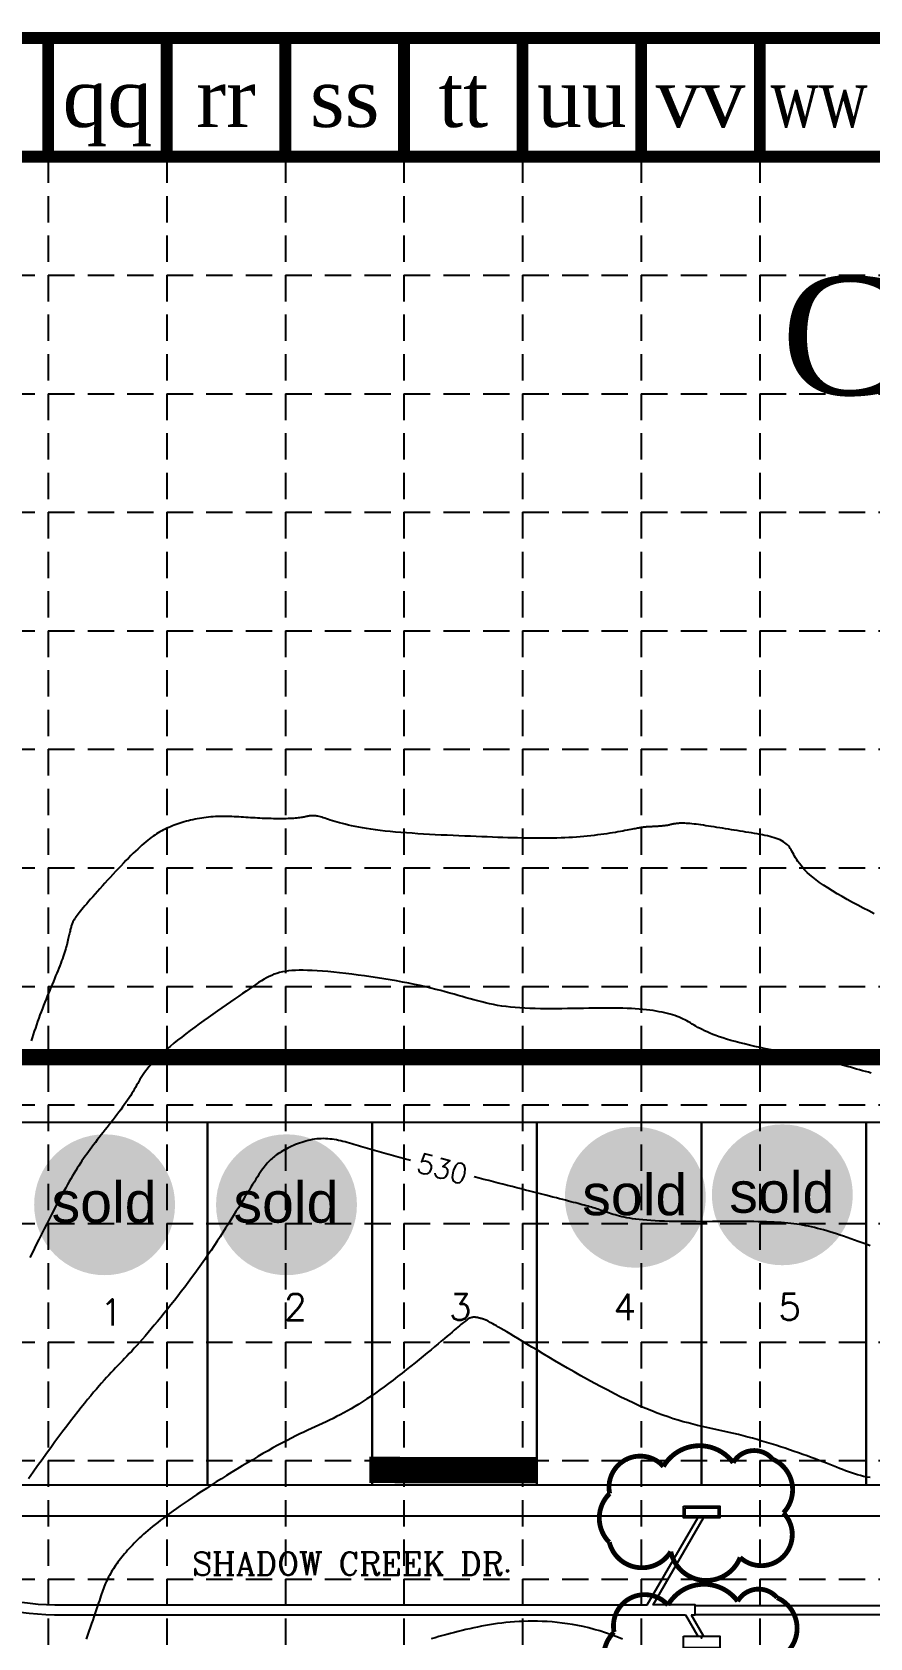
# Model space of a CAD drawing. Header units: inches. Extents: x -2116 to 192, y -2317 to -873.
# Drawn here: x -570.7 to -316.5, y -1360.6 to -873 of the extents above; entities that cross this region are included whole.
import ezdxf
from ezdxf.enums import TextEntityAlignment as Align

# ---------------------------------------------------------------- set-up
doc = ezdxf.new("R2010")
doc.units = ezdxf.units.IN
doc.header["$LTSCALE"] = 40
doc.header["$MEASUREMENT"] = 0
doc.linetypes.add('DAM', pattern=[0.5, 0.2, -0.1, 0.2])
doc.linetypes.add('DASHED', pattern=[0.75, 0.5, -0.25])
for name, color, linetype in [('1-BC', 7, 'Continuous'), ('1-DAM_TEXT', 7, 'DAM'), ('1-LOTS', 7, 'Continuous'), ('1-STM', 7, 'Continuous'), ('1-STM_INLETS', 7, 'Continuous'), ('BASE', 7, 'Continuous'), ('grid', 9, 'Continuous'), ('limitsofdisturb', 1, 'DASHED'), ('SILT', 200, 'Continuous'), ('TOPO100_CON', 9, 'Continuous'), ('TOPO100_ICON', 9, 'Continuous')]:
    doc.layers.add(name, color=color, linetype=linetype)
doc.styles.add('PAD_LABEL', font='romanc')
doc.styles.add('ryland', font='ARIAL.TTF', dxfattribs={"height": 25})
doc.styles.add('SEG_LABEL08', font='simplex1')
doc.styles.get("Standard").update_dxf_attribs({"font": 'TIMES.TTF', "height": 25})

# ---------------------------------------------------------------- blocks, each defined once
blk = doc.blocks.new('Sold')
h = blk.add_hatch(color=7)
h.paths.add_polyline_path([(38.78, 18.77, 1), (0.52, 18.77, 1)])
h.paths.add_polyline_path([(2.42, 10.89), (36.59, 10.89), (36.59, 27.86), (2.42, 27.86)], flags=24)
at = {"layer": 'BASE', "color": 7, "style": 'ryland'}
blk.add_text('sold', height=11.127, dxfattribs=at).set_placement((19.5, 13.9), align=Align.CENTER)

msp = doc.modelspace()

# ---------------------------------------------------------------- linework, layer by layer
at = {"layer": '1-BC', "linetype": 'Continuous'}
msp.add_line((-264.56, -1323.62, 53108.25), (-872.32, -1323.62, 52922.95), dxfattribs=at)
at = {"layer": '1-LOTS', "linetype": 'Continuous'}
for p, q in [((-517.54, -1204.12, 52954.64), (-573.71, -1204.12)), ((-467.54, -1204.12, 52982.15), (-517.54, -1204.12, 52954.64)), ((-517.54, -1204.12, 52954.64), (-517.54, -1314.12)), ((-517.54, -1314.12), (-517.54, -1204.12, 52954.64)), ((-467.54, -1204.12, 52982.15), (-467.54, -1314.12)), ((-417.54, -1204.12, 52949.68), (-467.54, -1204.12, 52982.15)), ((-467.54, -1314.12), (-467.54, -1204.12, 52982.15)), ((-367.54, -1204.12, 52940.69), (-417.54, -1204.12, 52949.68)), ((-417.54, -1204.12, 52949.68), (-417.54, -1314.12)), ((-417.54, -1314.12), (-417.54, -1204.12, 52949.68)), ((-367.54, -1314.12), (-367.54, -1204.12, 52940.69)), ((-367.54, -1204.12, 52940.69), (-367.54, -1314.12)), ((-317.54, -1204.12, 52930.69), (-367.54, -1204.12, 52940.69)), ((-317.54, -1204.12, 52930.69), (-317.54, -1314.12)), ((-261.79, -1204.12, 52911.5), (-317.54, -1204.12, 52930.69)), ((-317.54, -1314.12), (-317.54, -1204.12, 52930.69)), ((-584.69, -1314.12, 52955.25), (-517.54, -1314.12))]:
    msp.add_line(p, q, dxfattribs=at)
at = {"layer": '1-LOTS', "linetype": 'Continuous', "flags": 128}
for points in [[(-517.54, -1314.12), (-467.54, -1314.12)], [(-467.54, -1314.12), (-417.54, -1314.12)], [(-417.54, -1314.12), (-367.54, -1314.12)], [(-367.54, -1314.12), (-317.54, -1314.12)], [(-317.54, -1314.12), (-267.51, -1314.12)]]:
    msp.add_lwpolyline(points, dxfattribs=at)
at = {"layer": '1-LOTS', "linetype": 'Continuous'}
for p in [(-517.54, -1314.12), (-467.54, -1314.12), (-417.54, -1314.12), (-367.54, -1314.12), (-317.54, -1314.12)]:
    msp.add_point(p, dxfattribs=at)
at = {"layer": '1-STM', "linetype": 'Continuous', "flags": 128}
for points, elevation in [([(-384, -1350.62), (-368.7, -1324.12)], 53021.77), ([(-372.45, -1350.62), (-382.27, -1350.62), (-366.97, -1324.12)], 53021.77), ([(-561.35, -1350.62), (-384, -1350.62)], 52923.85), ([(-370.72, -1353.62), (-369.45, -1353.62), (-369.45, -1350.62), (-372.45, -1350.62)], 53027.55), ([(-369.45, -1350.75), (-284.05, -1350.75)], 53029.05), ([(-561.35, -1353.62), (-384, -1353.62)], 52923.85), ([(-384, -1353.62), (-372.45, -1353.62)], 53021.77), ([(-372.45, -1353.62), (-368.7, -1360.12)], 53027.55), ([(-370.72, -1353.62), (-366.97, -1360.12)], 53027.55), ([(-369.45, -1353.5), (-284.05, -1353.5)], 53029.05)]:
    msp.add_lwpolyline(points, dxfattribs=dict(at, elevation=elevation))
at = {"layer": '1-STM', "linetype": 'Continuous', "elevation": 52924.73, "flags": 128}
for points in [[(-601.54, -1345.32), (-601.54, -1345.32, 0.102145), (-561.35, -1353.62), (-561.35, -1353.62)], [(-600.35, -1342.57), (-600.35, -1342.57, 0.102145), (-561.35, -1350.62), (-561.35, -1350.62)]]:
    msp.add_lwpolyline(points, format="xyb", dxfattribs=at)
at = {"layer": '1-STM_INLETS', "linetype": 'Continuous', "flags": 128}
for points in [[(-373.04, -1320.62), (-362.04, -1320.62), (-362.04, -1324.12), (-373.04, -1324.12), (-373.04, -1320.62)], [(-372.54, -1321.12), (-362.54, -1321.12), (-362.54, -1323.62), (-372.54, -1323.62), (-372.54, -1321.12)], [(-373.04, -1360.12), (-362.04, -1360.12), (-362.04, -1363.62), (-373.04, -1363.62), (-373.04, -1360.12)]]:
    msp.add_lwpolyline(points, close=True, dxfattribs=at)
at = {"layer": '1-STM_INLETS', "linetype": 'Continuous'}
for p in [(-367.54, -1323.62, 53057.1), (-367.54, -1360.62, 53057.1)]:
    msp.add_point(p, dxfattribs=at)
at = {"layer": 'BASE', "const_width": 3.6}
for points in [[(-2113.87, -2314.78), (190.13, -2314.78), (190.13, -874.78), (-2113.87, -874.78)], [(-2077.87, -2278.78), (154.13, -2278.78), (154.13, -910.78), (-2077.87, -910.78)]]:
    msp.add_lwpolyline(points, close=True, dxfattribs=at)
for points in [[(-565.87, -910.78), (-565.87, -874.78)], [(-529.87, -910.78), (-529.87, -874.78)], [(-493.87, -910.78), (-493.87, -874.78)], [(-457.87, -910.78), (-457.87, -874.78)], [(-421.87, -910.78), (-421.87, -874.78)], [(-385.87, -910.78), (-385.87, -874.78)], [(-349.87, -910.78), (-349.87, -874.78)]]:
    msp.add_lwpolyline(points, dxfattribs=at)
at = {"layer": 'BASE', "color": 170, "const_width": 1.46}
for points in [[(-379.11, -1308.56, 0.520567), (-379.11, -1308.56, 0.765195), (-395.44, -1316.79, 0.417879), (-395.55, -1331.58, 0.6649), (-376.88, -1334.43, 0.744833), (-355.82, -1336.2, 0.975642), (-342.71, -1322.65, 0.520567), (-345.97, -1306.33, 0.520567), (-357.95, -1307.42, 0.540264), (-379.11, -1308.56)], [(-377.75, -1350.64, 0.520567), (-377.75, -1350.64, 0.765195), (-394.09, -1358.86, 0.417879), (-394.19, -1373.66, 0.6649), (-375.52, -1376.51, 0.744833), (-354.47, -1378.28, 0.975642), (-341.35, -1364.73, 0.520567), (-344.62, -1348.41, 0.520567), (-356.59, -1349.5, 0.540264), (-377.75, -1350.64)]]:
    msp.add_lwpolyline(points, format="xyb", close=True, dxfattribs=at)
at = {"layer": 'grid', "color": 8, "linetype": 'DASHED', "ltscale": 0.4}
for p, q in [((-565.87, -910.78), (-565.87, -2278.78)), ((-529.87, -910.78), (-529.87, -2278.78)), ((-493.87, -910.78), (-493.87, -2278.78)), ((-457.87, -910.78), (-457.87, -2278.78)), ((-421.87, -910.78), (-421.87, -2278.78)), ((-385.87, -910.78), (-385.87, -2278.78)), ((-349.87, -910.78), (-349.87, -2278.78)), ((-1573.87, -946.78), (154.13, -946.78)), ((-1573.87, -982.78), (154.13, -982.78)), ((-1573.87, -1018.78), (154.13, -1018.78)), ((-1573.87, -1054.78), (154.13, -1054.78)), ((-2077.87, -1090.78), (154.13, -1090.78)), ((-2077.87, -1126.78), (154.13, -1126.78)), ((-2077.87, -1162.78), (154.13, -1162.78)), ((-2077.87, -1198.78), (154.13, -1198.78)), ((-2077.87, -1234.78), (154.13, -1234.78)), ((-2077.87, -1270.78), (154.13, -1270.78)), ((-2077.87, -1306.78), (154.13, -1306.78)), ((-2077.87, -1342.78), (154.13, -1342.78))]:
    msp.add_line(p, q, dxfattribs=at)
at = {"layer": 'limitsofdisturb', "color": 1, "const_width": 5}
msp.add_lwpolyline([(-1844.62, -1990.78), (-1844.62, -1280.09), (-1844.62, -1280.09), (-1844.26, -1173.04), (-752.01, -1172.92), (-752.01, -1001.61), (-658.88, -981.43), (-594.33, -1184.26), (-62.6, -1184.26), (-45.48, -2050.54), (-1679.47, -2050.54)], dxfattribs=at)
at = {"layer": 'SILT', "color": 84, "const_width": 8}
msp.add_lwpolyline([(-468.41, -1309.62), (-417.16, -1309.72)], dxfattribs=at)
at = {"layer": 'TOPO100_CON', "color": 35, "linetype": 'Continuous'}
for points in [[(-315.15, -1140.7), (-316.8, -1139.86), (-318.46, -1139.01), (-320.1, -1138.14), (-321.73, -1137.26), (-323.32, -1136.38), (-324.88, -1135.5), (-326.38, -1134.62), (-327.83, -1133.75), (-329.2, -1132.89), (-330.5, -1132.04), (-331.7, -1131.21), (-332.8, -1130.41), (-333.79, -1129.63), (-334.68, -1128.87), (-335.47, -1128.14), (-336.18, -1127.44), (-336.8, -1126.76), (-337.35, -1126.11), (-337.84, -1125.48), (-338.27, -1124.88), (-338.65, -1124.3), (-338.99, -1123.74), (-339.3, -1123.21), (-339.58, -1122.7), (-339.84, -1122.22), (-340.1, -1121.75), (-340.35, -1121.31), (-340.61, -1120.9), (-340.88, -1120.5), (-341.17, -1120.13), (-341.49, -1119.77), (-341.85, -1119.44), (-342.25, -1119.13), (-342.7, -1118.84), (-343.18, -1118.57), (-343.71, -1118.31), (-344.27, -1118.07), (-344.87, -1117.85), (-345.5, -1117.64), (-346.16, -1117.44), (-346.85, -1117.25), (-347.57, -1117.08), (-348.31, -1116.91), (-349.08, -1116.75), (-349.87, -1116.6), (-350.68, -1116.45), (-351.5, -1116.31), (-352.34, -1116.17), (-353.2, -1116.03), (-354.06, -1115.9), (-354.94, -1115.76), (-355.82, -1115.62), (-356.71, -1115.48), (-357.6, -1115.34), (-358.5, -1115.19), (-359.39, -1115.05), (-360.28, -1114.91), (-361.16, -1114.76), (-362.03, -1114.62), (-362.9, -1114.48), (-363.75, -1114.35), (-364.59, -1114.22), (-365.41, -1114.09), (-366.2, -1113.97), (-366.98, -1113.85), (-367.74, -1113.75), (-368.46, -1113.65), (-369.16, -1113.56), (-369.83, -1113.47), (-370.46, -1113.4), (-371.06, -1113.34), (-371.62, -1113.29), (-372.14, -1113.26), (-372.62, -1113.23), (-373.07, -1113.22), (-373.48, -1113.21), (-373.87, -1113.22), (-374.23, -1113.23), (-374.56, -1113.26), (-374.87, -1113.28), (-375.16, -1113.32), (-375.44, -1113.36), (-375.7, -1113.4), (-375.95, -1113.45), (-376.19, -1113.5), (-376.43, -1113.55), (-376.66, -1113.61), (-376.89, -1113.66), (-377.13, -1113.71), (-377.36, -1113.77), (-377.61, -1113.82), (-377.86, -1113.87), (-378.13, -1113.91), (-378.41, -1113.95), (-378.7, -1113.99), (-378.99, -1114.02), (-379.29, -1114.06), (-379.6, -1114.09), (-379.91, -1114.11), (-380.22, -1114.14), (-380.54, -1114.16), (-380.85, -1114.18), (-381.16, -1114.2), (-381.47, -1114.22), (-381.78, -1114.23), (-382.08, -1114.25), (-382.37, -1114.26), (-382.65, -1114.27), (-382.92, -1114.29), (-383.18, -1114.3), (-383.42, -1114.31), (-383.66, -1114.32), (-383.87, -1114.33), (-384.07, -1114.34), (-384.27, -1114.36), (-384.45, -1114.37), (-384.64, -1114.39), (-384.82, -1114.41), (-385, -1114.43), (-385.19, -1114.45), (-385.39, -1114.48), (-385.6, -1114.51), (-385.82, -1114.55), (-386.07, -1114.59), (-386.33, -1114.64), (-386.62, -1114.69), (-386.94, -1114.75), (-387.28, -1114.81), (-387.66, -1114.88), (-388.08, -1114.96), (-388.53, -1115.05), (-389.03, -1115.14), (-389.57, -1115.24), (-390.16, -1115.35), (-390.79, -1115.47), (-391.46, -1115.59), (-392.17, -1115.72), (-392.92, -1115.85), (-393.71, -1115.99), (-394.54, -1116.12), (-395.39, -1116.26), (-396.28, -1116.4), (-397.21, -1116.53), (-398.16, -1116.66), (-399.14, -1116.79), (-400.15, -1116.92), (-401.18, -1117.04), (-402.24, -1117.15), (-403.32, -1117.26), (-404.42, -1117.36), (-405.54, -1117.44), (-406.68, -1117.52), (-407.83, -1117.59), (-409.01, -1117.65), (-410.2, -1117.69), (-411.42, -1117.73), (-412.65, -1117.76), (-413.91, -1117.78), (-415.18, -1117.79), (-416.48, -1117.79), (-417.81, -1117.78), (-419.16, -1117.77), (-420.54, -1117.75), (-421.94, -1117.72), (-423.38, -1117.69), (-424.84, -1117.65), (-426.33, -1117.61), (-427.85, -1117.56), (-429.41, -1117.51), (-431, -1117.45), (-432.62, -1117.39), (-434.27, -1117.33), (-435.96, -1117.27), (-437.68, -1117.2), (-439.43, -1117.13), (-441.2, -1117.06), (-442.98, -1116.98), (-444.77, -1116.9), (-446.56, -1116.81), (-448.35, -1116.72), (-450.14, -1116.62), (-451.92, -1116.51), (-453.68, -1116.4), (-455.41, -1116.29), (-457.12, -1116.16), (-458.8, -1116.03), (-460.44, -1115.89), (-462.04, -1115.74), (-463.58, -1115.59), (-465.08, -1115.42), (-466.51, -1115.25), (-467.89, -1115.06), (-469.19, -1114.87), (-470.43, -1114.66), (-471.6, -1114.45), (-472.71, -1114.23), (-473.76, -1114.01), (-474.75, -1113.79), (-475.69, -1113.56), (-476.56, -1113.34), (-477.39, -1113.11), (-478.17, -1112.89), (-478.9, -1112.68), (-479.58, -1112.47), (-480.22, -1112.26), (-480.82, -1112.07), (-481.37, -1111.89), (-481.89, -1111.72), (-482.38, -1111.56), (-482.83, -1111.42), (-483.25, -1111.3), (-483.64, -1111.19), (-484, -1111.11), (-484.34, -1111.04), (-484.66, -1110.99), (-484.96, -1110.95), (-485.24, -1110.93), (-485.51, -1110.93), (-485.77, -1110.93), (-486.03, -1110.95), (-486.27, -1110.98), (-486.52, -1111.01), (-486.77, -1111.05), (-487.02, -1111.1), (-487.28, -1111.16), (-487.55, -1111.22), (-487.84, -1111.28), (-488.13, -1111.34), (-488.45, -1111.4), (-488.79, -1111.46), (-489.15, -1111.52), (-489.54, -1111.57), (-489.96, -1111.62), (-490.4, -1111.67), (-490.88, -1111.71), (-491.38, -1111.74), (-491.9, -1111.77), (-492.44, -1111.8), (-493.01, -1111.82), (-493.6, -1111.84), (-494.2, -1111.85), (-494.82, -1111.86), (-495.46, -1111.86), (-496.11, -1111.86), (-496.77, -1111.86), (-497.45, -1111.85), (-498.13, -1111.83), (-498.82, -1111.82), (-499.52, -1111.79), (-500.22, -1111.77), (-500.93, -1111.74), (-501.63, -1111.7), (-502.34, -1111.67), (-503.05, -1111.62), (-503.76, -1111.58), (-504.47, -1111.54), (-505.18, -1111.49), (-505.89, -1111.44), (-506.6, -1111.4), (-507.31, -1111.36), (-508.02, -1111.32), (-508.73, -1111.28), (-509.44, -1111.25), (-510.15, -1111.22), (-510.86, -1111.19), (-511.57, -1111.18), (-512.28, -1111.17), (-512.98, -1111.17), (-513.68, -1111.18), (-514.39, -1111.2), (-515.09, -1111.23), (-515.79, -1111.27), (-516.49, -1111.32), (-517.18, -1111.39), (-517.88, -1111.47), (-518.57, -1111.56), (-519.25, -1111.66), (-519.94, -1111.77), (-520.61, -1111.89), (-521.29, -1112.02), (-521.95, -1112.16), (-522.61, -1112.31), (-523.26, -1112.47), (-523.91, -1112.64), (-524.54, -1112.82), (-525.17, -1113), (-525.79, -1113.19), (-526.4, -1113.39), (-527, -1113.6), (-527.59, -1113.82), (-528.16, -1114.04), (-528.73, -1114.27), (-529.28, -1114.5), (-529.82, -1114.75), (-530.35, -1115), (-530.88, -1115.26), (-531.4, -1115.54), (-531.92, -1115.83), (-532.44, -1116.13), (-532.96, -1116.46), (-533.49, -1116.8), (-534.02, -1117.17), (-534.55, -1117.56), (-535.1, -1117.97), (-535.66, -1118.41), (-536.23, -1118.88), (-536.81, -1119.37), (-537.41, -1119.9), (-538.04, -1120.46), (-538.68, -1121.06), (-539.35, -1121.69), (-540.04, -1122.36), (-540.76, -1123.07), (-541.5, -1123.82), (-542.26, -1124.59), (-543.04, -1125.4), (-543.83, -1126.22), (-544.63, -1127.07), (-545.43, -1127.92), (-546.24, -1128.79), (-547.04, -1129.66), (-547.84, -1130.53), (-548.63, -1131.4), (-549.41, -1132.26), (-550.17, -1133.11), (-550.91, -1133.94), (-551.62, -1134.75), (-552.31, -1135.53), (-552.97, -1136.28), (-553.59, -1137), (-554.17, -1137.68), (-554.72, -1138.32), (-555.21, -1138.91), (-555.67, -1139.46), (-556.08, -1139.96), (-556.45, -1140.43), (-556.79, -1140.86), (-557.09, -1141.26), (-557.36, -1141.63), (-557.61, -1141.98), (-557.82, -1142.3), (-558.01, -1142.61), (-558.18, -1142.9), (-558.33, -1143.18), (-558.46, -1143.45), (-558.57, -1143.71), (-558.68, -1143.97), (-558.77, -1144.23), (-558.85, -1144.49), (-558.93, -1144.76), (-559, -1145.04), (-559.07, -1145.33), (-559.14, -1145.64), (-559.22, -1145.97), (-559.3, -1146.31), (-559.38, -1146.67), (-559.46, -1147.04), (-559.55, -1147.44), (-559.65, -1147.85), (-559.75, -1148.28), (-559.86, -1148.74), (-559.98, -1149.21), (-560.1, -1149.7), (-560.24, -1150.21), (-560.39, -1150.74), (-560.55, -1151.29), (-560.72, -1151.86), (-560.91, -1152.46), (-561.11, -1153.07), (-561.32, -1153.71), (-561.55, -1154.37), (-561.8, -1155.06), (-562.06, -1155.76), (-562.34, -1156.49), (-562.64, -1157.24), (-562.94, -1158.01), (-563.26, -1158.8), (-563.6, -1159.61), (-563.94, -1160.44), (-564.29, -1161.29), (-564.64, -1162.15), (-565.01, -1163.03), (-565.38, -1163.92), (-565.75, -1164.82), (-566.12, -1165.74), (-566.5, -1166.67), (-566.88, -1167.61), (-567.25, -1168.56), (-567.62, -1169.52), (-567.99, -1170.48), (-568.36, -1171.46), (-568.71, -1172.44), (-569.07, -1173.43), (-569.41, -1174.42), (-569.75, -1175.41), (-570.08, -1176.4), (-570.4, -1177.39), (-570.72, -1178.37), (-571.03, -1179.34)], [(-316.01, -1189.12), (-316.91, -1188.87), (-317.81, -1188.63), (-318.7, -1188.38), (-319.6, -1188.13), (-320.51, -1187.87), (-321.43, -1187.61), (-322.38, -1187.34), (-323.37, -1187.07), (-324.4, -1186.8), (-325.47, -1186.52), (-326.61, -1186.23), (-327.81, -1185.94), (-329.08, -1185.64), (-330.43, -1185.34), (-331.84, -1185.03), (-333.33, -1184.72), (-334.86, -1184.4), (-336.45, -1184.07), (-338.07, -1183.75), (-339.71, -1183.41), (-341.38, -1183.07), (-343.07, -1182.73), (-344.75, -1182.39), (-346.43, -1182.04), (-348.1, -1181.69), (-349.75, -1181.33), (-351.36, -1180.98), (-352.94, -1180.62), (-354.47, -1180.26), (-355.95, -1179.89), (-357.36, -1179.53), (-358.7, -1179.17), (-359.95, -1178.8), (-361.12, -1178.43), (-362.21, -1178.07), (-363.22, -1177.7), (-364.16, -1177.34), (-365.03, -1176.97), (-365.85, -1176.61), (-366.61, -1176.26), (-367.32, -1175.9), (-367.99, -1175.55), (-368.63, -1175.21), (-369.23, -1174.87), (-369.81, -1174.54), (-370.38, -1174.21), (-370.93, -1173.89), (-371.48, -1173.58), (-372.03, -1173.27), (-372.58, -1172.98), (-373.15, -1172.69), (-373.74, -1172.42), (-374.35, -1172.15), (-374.99, -1171.9), (-375.66, -1171.66), (-376.36, -1171.43), (-377.1, -1171.21), (-377.87, -1171), (-378.67, -1170.81), (-379.51, -1170.62), (-380.39, -1170.45), (-381.31, -1170.29), (-382.26, -1170.14), (-383.26, -1170.01), (-384.29, -1169.88), (-385.37, -1169.77), (-386.49, -1169.67), (-387.65, -1169.59), (-388.85, -1169.52), (-390.11, -1169.46), (-391.4, -1169.41), (-392.75, -1169.37), (-394.14, -1169.35), (-395.58, -1169.35), (-397.07, -1169.35), (-398.59, -1169.36), (-400.15, -1169.38), (-401.74, -1169.41), (-403.35, -1169.44), (-404.98, -1169.47), (-406.62, -1169.49), (-408.27, -1169.52), (-409.92, -1169.54), (-411.57, -1169.56), (-413.22, -1169.57), (-414.85, -1169.56), (-416.47, -1169.55), (-418.06, -1169.52), (-419.63, -1169.47), (-421.17, -1169.41), (-422.66, -1169.32), (-424.12, -1169.21), (-425.53, -1169.08), (-426.88, -1168.92), (-428.19, -1168.74), (-429.47, -1168.54), (-430.7, -1168.31), (-431.92, -1168.06), (-433.11, -1167.8), (-434.28, -1167.51), (-435.45, -1167.21), (-436.62, -1166.9), (-437.8, -1166.57), (-438.98, -1166.23), (-440.19, -1165.89), (-441.42, -1165.53), (-442.68, -1165.17), (-443.98, -1164.8), (-445.32, -1164.42), (-446.72, -1164.05), (-448.17, -1163.67), (-449.68, -1163.3), (-451.27, -1162.92), (-452.92, -1162.55), (-454.65, -1162.19), (-456.43, -1161.83), (-458.27, -1161.48), (-460.14, -1161.13), (-462.05, -1160.8), (-463.98, -1160.48), (-465.93, -1160.17), (-467.88, -1159.87), (-469.82, -1159.59), (-471.76, -1159.33), (-473.67, -1159.08), (-475.55, -1158.85), (-477.4, -1158.65), (-479.19, -1158.46), (-480.93, -1158.3), (-482.61, -1158.16), (-484.2, -1158.05), (-485.72, -1157.96), (-487.14, -1157.91), (-488.46, -1157.88), (-489.69, -1157.88), (-490.84, -1157.92), (-491.91, -1157.98), (-492.92, -1158.08), (-493.86, -1158.21), (-494.76, -1158.38), (-495.61, -1158.59), (-496.44, -1158.83), (-497.23, -1159.11), (-498.02, -1159.43), (-498.79, -1159.78), (-499.57, -1160.18), (-500.35, -1160.62), (-501.16, -1161.1), (-501.99, -1161.63), (-502.86, -1162.19), (-503.78, -1162.81), (-504.74, -1163.47), (-505.77, -1164.18), (-506.87, -1164.93), (-508.02, -1165.73), (-509.24, -1166.57), (-510.5, -1167.44), (-511.8, -1168.34), (-513.13, -1169.27), (-514.49, -1170.22), (-515.86, -1171.2), (-517.25, -1172.18), (-518.63, -1173.18), (-520.01, -1174.18), (-521.38, -1175.18), (-522.73, -1176.18), (-524.04, -1177.17), (-525.32, -1178.15), (-526.56, -1179.12), (-527.75, -1180.06), (-528.87, -1180.98), (-529.93, -1181.88), (-530.92, -1182.74), (-531.83, -1183.56), (-532.66, -1184.35), (-533.42, -1185.11), (-534.11, -1185.85), (-534.75, -1186.55), (-535.33, -1187.24), (-535.86, -1187.9), (-536.35, -1188.55), (-536.8, -1189.18), (-537.22, -1189.8), (-537.61, -1190.41), (-537.99, -1191.01), (-538.34, -1191.62), (-538.69, -1192.22), (-539.04, -1192.82), (-539.38, -1193.43), (-539.73, -1194.04), (-540.1, -1194.67), (-540.48, -1195.31), (-540.89, -1195.96), (-541.32, -1196.64), (-541.78, -1197.33), (-542.27, -1198.03), (-542.78, -1198.75), (-543.3, -1199.49), (-543.85, -1200.23), (-544.41, -1200.98), (-544.98, -1201.74), (-545.57, -1202.51), (-546.16, -1203.28), (-546.76, -1204.05), (-547.37, -1204.82), (-547.97, -1205.6), (-548.58, -1206.37), (-549.18, -1207.14), (-549.78, -1207.9), (-550.37, -1208.66), (-550.95, -1209.4), (-551.51, -1210.14), (-552.07, -1210.87), (-552.61, -1211.58), (-553.13, -1212.29), (-553.64, -1212.98), (-554.14, -1213.68), (-554.63, -1214.37), (-555.12, -1215.07), (-555.6, -1215.78), (-556.08, -1216.49), (-556.55, -1217.22), (-557.03, -1217.97), (-557.51, -1218.73), (-557.99, -1219.52), (-558.48, -1220.34), (-558.98, -1221.19), (-559.49, -1222.07), (-560.01, -1222.98), (-560.55, -1223.94), (-561.1, -1224.94), (-561.67, -1225.99), (-562.26, -1227.08), (-562.88, -1228.24), (-563.51, -1229.44), (-564.17, -1230.71), (-564.86, -1232.03), (-565.57, -1233.42), (-566.31, -1234.87), (-567.08, -1236.39), (-567.88, -1237.98), (-568.71, -1239.64), (-569.57, -1241.38), (-570.46, -1243.19), (-571.39, -1245.08)], [(-316.37, -1311.96), (-317.39, -1311.77), (-318.37, -1311.56), (-319.32, -1311.32), (-320.24, -1311.07), (-321.15, -1310.8), (-322.05, -1310.51), (-322.95, -1310.2), (-323.84, -1309.87), (-324.75, -1309.53), (-325.67, -1309.17), (-326.61, -1308.8), (-327.58, -1308.41), (-328.59, -1308.01), (-329.64, -1307.6), (-330.73, -1307.17), (-331.87, -1306.73), (-333.04, -1306.29), (-334.26, -1305.84), (-335.51, -1305.38), (-336.79, -1304.91), (-338.11, -1304.45), (-339.44, -1303.98), (-340.8, -1303.52), (-342.18, -1303.05), (-343.58, -1302.6), (-344.99, -1302.14), (-346.41, -1301.7), (-347.83, -1301.26), (-349.26, -1300.83), (-350.69, -1300.41), (-352.12, -1300.01), (-353.54, -1299.62), (-354.96, -1299.25), (-356.36, -1298.9), (-357.75, -1298.57), (-359.13, -1298.25), (-360.5, -1297.94), (-361.86, -1297.64), (-363.23, -1297.34), (-364.6, -1297.04), (-365.97, -1296.74), (-367.36, -1296.42), (-368.77, -1296.09), (-370.19, -1295.74), (-371.63, -1295.36), (-373.1, -1294.96), (-374.6, -1294.52), (-376.14, -1294.05), (-377.71, -1293.54), (-379.32, -1292.98), (-380.98, -1292.37), (-382.68, -1291.71), (-384.44, -1290.99), (-386.25, -1290.21), (-388.12, -1289.36), (-390.04, -1288.45), (-392.01, -1287.49), (-394, -1286.48), (-396.03, -1285.43), (-398.06, -1284.35), (-400.11, -1283.25), (-402.15, -1282.12), (-404.18, -1280.99), (-406.19, -1279.85), (-408.18, -1278.71), (-410.13, -1277.58), (-412.03, -1276.47), (-413.88, -1275.38), (-415.66, -1274.32), (-417.38, -1273.29), (-419.01, -1272.32), (-420.55, -1271.39), (-422, -1270.52), (-423.34, -1269.71), (-424.56, -1268.98), (-425.68, -1268.31), (-426.69, -1267.71), (-427.6, -1267.17), (-428.42, -1266.68), (-429.15, -1266.25), (-429.8, -1265.87), (-430.37, -1265.54), (-430.88, -1265.26), (-431.31, -1265.01), (-431.69, -1264.8), (-432.02, -1264.62), (-432.29, -1264.47), (-432.52, -1264.35), (-432.72, -1264.26), (-432.88, -1264.18), (-433.02, -1264.12), (-433.13, -1264.07), (-433.24, -1264.02), (-433.33, -1263.99), (-433.42, -1263.96), (-433.5, -1263.93), (-433.58, -1263.9), (-433.66, -1263.87), (-433.74, -1263.84), (-433.82, -1263.82), (-433.89, -1263.79), (-433.97, -1263.77), (-434.04, -1263.75), (-434.11, -1263.73), (-434.19, -1263.7), (-434.26, -1263.68), (-434.34, -1263.66), (-434.42, -1263.64), (-434.5, -1263.62), (-434.58, -1263.6), (-434.67, -1263.58), (-434.76, -1263.55), (-434.85, -1263.53), (-434.95, -1263.5), (-435.06, -1263.48), (-435.16, -1263.45), (-435.28, -1263.42), (-435.39, -1263.4), (-435.51, -1263.37), (-435.64, -1263.35), (-435.76, -1263.32), (-435.89, -1263.3), (-436.03, -1263.29), (-436.17, -1263.27), (-436.31, -1263.26), (-436.45, -1263.26), (-436.59, -1263.26), (-436.74, -1263.26), (-436.89, -1263.27), (-437.04, -1263.29), (-437.19, -1263.32), (-437.34, -1263.35), (-437.49, -1263.39), (-437.65, -1263.44), (-437.8, -1263.5), (-437.96, -1263.57), (-438.13, -1263.66), (-438.31, -1263.76), (-438.5, -1263.88), (-438.71, -1264.03), (-438.94, -1264.2), (-439.2, -1264.39), (-439.49, -1264.61), (-439.81, -1264.87), (-440.17, -1265.16), (-440.57, -1265.49), (-441.01, -1265.85), (-441.5, -1266.26), (-442.03, -1266.71), (-442.63, -1267.21), (-443.28, -1267.76), (-443.99, -1268.36), (-444.77, -1269.02), (-445.61, -1269.73), (-446.53, -1270.5), (-447.51, -1271.32), (-448.56, -1272.19), (-449.66, -1273.11), (-450.81, -1274.06), (-452, -1275.04), (-453.24, -1276.05), (-454.51, -1277.07), (-455.8, -1278.12), (-457.12, -1279.16), (-458.46, -1280.22), (-459.81, -1281.27), (-461.16, -1282.31), (-462.52, -1283.33), (-463.87, -1284.34), (-465.21, -1285.32), (-466.54, -1286.27), (-467.84, -1287.18), (-469.12, -1288.05), (-470.36, -1288.88), (-471.57, -1289.65), (-472.75, -1290.37), (-473.9, -1291.05), (-475.02, -1291.68), (-476.13, -1292.29), (-477.22, -1292.86), (-478.3, -1293.41), (-479.37, -1293.95), (-480.44, -1294.46), (-481.51, -1294.97), (-482.59, -1295.48), (-483.68, -1295.98), (-484.78, -1296.49), (-485.91, -1297.01), (-487.06, -1297.55), (-488.24, -1298.11), (-489.45, -1298.69), (-490.7, -1299.3), (-491.99, -1299.95), (-493.33, -1300.64), (-494.71, -1301.37), (-496.14, -1302.14), (-497.62, -1302.95), (-499.12, -1303.8), (-500.66, -1304.67), (-502.21, -1305.57), (-503.79, -1306.5), (-505.38, -1307.44), (-506.97, -1308.4), (-508.57, -1309.37), (-510.16, -1310.34), (-511.74, -1311.32), (-513.3, -1312.3), (-514.85, -1313.28), (-516.36, -1314.25), (-517.85, -1315.21), (-519.29, -1316.15), (-520.69, -1317.07), (-522.05, -1317.97), (-523.35, -1318.85), (-524.59, -1319.7), (-525.77, -1320.51), (-526.9, -1321.3), (-527.97, -1322.07), (-528.99, -1322.81), (-529.97, -1323.52), (-530.9, -1324.22), (-531.78, -1324.89), (-532.62, -1325.55), (-533.42, -1326.19), (-534.19, -1326.81), (-534.92, -1327.41), (-535.62, -1328.01), (-536.28, -1328.59), (-536.92, -1329.16), (-537.54, -1329.72), (-538.13, -1330.28), (-538.7, -1330.82), (-539.25, -1331.37), (-539.78, -1331.9), (-540.3, -1332.44), (-540.8, -1332.97), (-541.29, -1333.5), (-541.77, -1334.03), (-542.23, -1334.56), (-542.68, -1335.08), (-543.11, -1335.6), (-543.53, -1336.12), (-543.94, -1336.64), (-544.33, -1337.15), (-544.71, -1337.66), (-545.07, -1338.17), (-545.42, -1338.67), (-545.76, -1339.17), (-546.08, -1339.67), (-546.39, -1340.17), (-546.69, -1340.66), (-546.98, -1341.15), (-547.25, -1341.63), (-547.5, -1342.12), (-547.75, -1342.6), (-547.98, -1343.08), (-548.21, -1343.56), (-548.42, -1344.05), (-548.64, -1344.55), (-548.84, -1345.06), (-549.05, -1345.58), (-549.25, -1346.13), (-549.46, -1346.69), (-549.67, -1347.28), (-549.88, -1347.9), (-550.1, -1348.55), (-550.33, -1349.23), (-550.57, -1349.96), (-550.82, -1350.72), (-551.09, -1351.52), (-551.37, -1352.37), (-551.67, -1353.27), (-552, -1354.23), (-552.34, -1355.24), (-552.7, -1356.3), (-553.09, -1357.42), (-553.49, -1358.59), (-553.91, -1359.8), (-554.35, -1361.05)], [(-391.51, -1361), (-393.27, -1360.3), (-395.02, -1359.65), (-396.74, -1359.06), (-398.45, -1358.52), (-400.14, -1358.03), (-401.8, -1357.6), (-403.45, -1357.21), (-405.08, -1356.87), (-406.69, -1356.57), (-408.28, -1356.31), (-409.85, -1356.1), (-411.39, -1355.92), (-412.92, -1355.78), (-414.42, -1355.68), (-415.9, -1355.6), (-417.36, -1355.56), (-418.79, -1355.55), (-420.2, -1355.56), (-421.59, -1355.61), (-422.95, -1355.67), (-424.29, -1355.75), (-425.61, -1355.86), (-426.9, -1355.99), (-428.18, -1356.13), (-429.44, -1356.29), (-430.68, -1356.47), (-431.91, -1356.67), (-433.12, -1356.88), (-434.32, -1357.1), (-435.51, -1357.34), (-436.7, -1357.59), (-437.87, -1357.85), (-439.05, -1358.12), (-440.22, -1358.41), (-441.38, -1358.7), (-442.55, -1359), (-443.72, -1359.3), (-444.89, -1359.61), (-446.07, -1359.93), (-447.25, -1360.25), (-448.44, -1360.58), (-449.64, -1360.91)]]:
    msp.add_lwpolyline(points, dxfattribs=at)
at = {"layer": 'TOPO100_ICON', "color": 35, "linetype": 'Continuous', "flags": 128}
msp.add_lwpolyline([(-455.9, -1215.6), (-456.64, -1215.41), (-457.37, -1215.21), (-458.11, -1215.01), (-458.84, -1214.82), (-459.58, -1214.62), (-460.31, -1214.42), (-461.04, -1214.22), (-461.77, -1214.02), (-462.5, -1213.83), (-463.23, -1213.63), (-463.95, -1213.43), (-464.67, -1213.23), (-465.39, -1213.03), (-466.11, -1212.82), (-466.82, -1212.62), (-467.53, -1212.42), (-468.24, -1212.21), (-468.94, -1212.01), (-469.64, -1211.8), (-470.33, -1211.59), (-471.02, -1211.39), (-471.7, -1211.18), (-472.39, -1210.97), (-473.06, -1210.77), (-473.74, -1210.57), (-474.41, -1210.38), (-475.08, -1210.19), (-475.74, -1210.01), (-476.41, -1209.84), (-477.07, -1209.69), (-477.73, -1209.54), (-478.39, -1209.41), (-479.05, -1209.3), (-479.71, -1209.2), (-480.37, -1209.12), (-481.02, -1209.07), (-481.68, -1209.03), (-482.34, -1209.01), (-483, -1209.02), (-483.66, -1209.05), (-484.32, -1209.11), (-484.99, -1209.19), (-485.65, -1209.3), (-486.31, -1209.43), (-486.97, -1209.58), (-487.62, -1209.75), (-488.26, -1209.94), (-488.9, -1210.14), (-489.53, -1210.36), (-490.15, -1210.59), (-490.76, -1210.83), (-491.36, -1211.08), (-491.95, -1211.34), (-492.52, -1211.61), (-493.07, -1211.88), (-493.61, -1212.16), (-494.13, -1212.44), (-494.63, -1212.72), (-495.11, -1213), (-495.57, -1213.28), (-496, -1213.56), (-496.41, -1213.84), (-496.81, -1214.11), (-497.19, -1214.4), (-497.56, -1214.69), (-497.92, -1215), (-498.27, -1215.31), (-498.61, -1215.65), (-498.95, -1216.01), (-499.29, -1216.38), (-499.64, -1216.79), (-499.99, -1217.22), (-500.35, -1217.69), (-500.72, -1218.19), (-501.1, -1218.72), (-501.49, -1219.3), (-501.91, -1219.92), (-502.34, -1220.59), (-502.8, -1221.31), (-503.28, -1222.08), (-503.8, -1222.9), (-504.34, -1223.78), (-504.9, -1224.71), (-505.5, -1225.68), (-506.12, -1226.7), (-506.77, -1227.76), (-507.44, -1228.87), (-508.14, -1230.01), (-508.86, -1231.18), (-509.61, -1232.39), (-510.38, -1233.63), (-511.17, -1234.89), (-511.99, -1236.18), (-512.83, -1237.5), (-513.69, -1238.83), (-514.58, -1240.18), (-515.48, -1241.55), (-516.41, -1242.93), (-517.36, -1244.32), (-518.32, -1245.71), (-519.31, -1247.11), (-520.31, -1248.52), (-521.32, -1249.92), (-522.35, -1251.32), (-523.39, -1252.71), (-524.43, -1254.1), (-525.47, -1255.47), (-526.52, -1256.83), (-527.56, -1258.16), (-528.6, -1259.48), (-529.63, -1260.78), (-530.66, -1262.05), (-531.67, -1263.29), (-532.66, -1264.5), (-533.64, -1265.67), (-534.59, -1266.8), (-535.53, -1267.9), (-536.43, -1268.95), (-537.31, -1269.96), (-538.16, -1270.91), (-538.97, -1271.82), (-539.75, -1272.68), (-540.51, -1273.5), (-541.25, -1274.28), (-541.96, -1275.04), (-542.66, -1275.78), (-543.35, -1276.5), (-544.03, -1277.21), (-544.71, -1277.91), (-545.39, -1278.62), (-546.07, -1279.33), (-546.76, -1280.06), (-547.45, -1280.81), (-548.17, -1281.58), (-548.9, -1282.39), (-549.65, -1283.23), (-550.43, -1284.11), (-551.24, -1285.05), (-552.08, -1286.04), (-552.96, -1287.09), (-553.88, -1288.21), (-554.84, -1289.4), (-555.84, -1290.65), (-556.88, -1291.96), (-557.95, -1293.34), (-559.06, -1294.78), (-560.2, -1296.28), (-561.37, -1297.84), (-562.58, -1299.45), (-563.82, -1301.13), (-565.08, -1302.86), (-566.38, -1304.65), (-567.71, -1306.5), (-569.06, -1308.39), (-570.43, -1310.34), (-571.83, -1312.34)], dxfattribs=at)
at = {"layer": 'TOPO100_ICON', "color": 35, "linetype": 'Continuous'}
msp.add_lwpolyline([(-316.4, -1241.55), (-317.62, -1241.09), (-318.81, -1240.65), (-319.98, -1240.22), (-321.13, -1239.81), (-322.25, -1239.41), (-323.36, -1239.02), (-324.44, -1238.65), (-325.5, -1238.29), (-326.55, -1237.95), (-327.57, -1237.62), (-328.57, -1237.31), (-329.55, -1237.02), (-330.51, -1236.75), (-331.44, -1236.49), (-332.36, -1236.25), (-333.26, -1236.02), (-334.16, -1235.81), (-335.04, -1235.62), (-335.92, -1235.44), (-336.8, -1235.28), (-337.68, -1235.13), (-338.58, -1234.99), (-339.49, -1234.87), (-340.42, -1234.76), (-341.37, -1234.66), (-342.35, -1234.58), (-343.36, -1234.5), (-344.4, -1234.43), (-345.49, -1234.38), (-346.62, -1234.33), (-347.79, -1234.29), (-349.03, -1234.26), (-350.31, -1234.24), (-351.66, -1234.22), (-353.08, -1234.21), (-354.55, -1234.2), (-356.07, -1234.2), (-357.64, -1234.2), (-359.25, -1234.21), (-360.88, -1234.21), (-362.54, -1234.22), (-364.22, -1234.22), (-365.9, -1234.23), (-367.59, -1234.23), (-369.27, -1234.22), (-370.93, -1234.22), (-372.58, -1234.2), (-374.2, -1234.19), (-375.79, -1234.16), (-377.33, -1234.13), (-378.83, -1234.08), (-380.27, -1234.03), (-381.65, -1233.96), (-382.96, -1233.89), (-384.2, -1233.8), (-385.36, -1233.69), (-386.46, -1233.58), (-387.48, -1233.46), (-388.45, -1233.32), (-389.36, -1233.18), (-390.21, -1233.03), (-391.01, -1232.87), (-391.77, -1232.71), (-392.48, -1232.54), (-393.15, -1232.37), (-393.79, -1232.19), (-394.39, -1232.02), (-394.96, -1231.84), (-395.51, -1231.66), (-396.04, -1231.48), (-396.56, -1231.3), (-397.05, -1231.13), (-397.54, -1230.96), (-398.02, -1230.79), (-398.5, -1230.62), (-398.98, -1230.46), (-399.46, -1230.31), (-399.95, -1230.15), (-400.44, -1230), (-400.95, -1229.85), (-401.47, -1229.7), (-402, -1229.54), (-402.55, -1229.39), (-403.13, -1229.23), (-403.73, -1229.07), (-404.35, -1228.9), (-405.01, -1228.72), (-405.69, -1228.54), (-406.41, -1228.36), (-407.17, -1228.16), (-407.97, -1227.95), (-408.81, -1227.74), (-409.69, -1227.51), (-410.63, -1227.27), (-411.61, -1227.02), (-412.64, -1226.76), (-413.72, -1226.48), (-414.83, -1226.19), (-415.99, -1225.9), (-417.19, -1225.59), (-418.42, -1225.28), (-419.69, -1224.95), (-420.98, -1224.62), (-422.31, -1224.28), (-423.65, -1223.94), (-425.03, -1223.59), (-426.42, -1223.23), (-427.83, -1222.87), (-429.25, -1222.51), (-430.69, -1222.14), (-432.13, -1221.77), (-433.59, -1221.4), (-435.05, -1221.02), (-436.51, -1220.65)], dxfattribs=at)

# ---------------------------------------------------------------- block references
at = {"color": 200, "xscale": 1.117884993374901, "yscale": 1.117884993374901, "zscale": 1.117884993374901}
for p in [(-570.7, -1250.07), (-515.49, -1250.07), (-409.61, -1247.8), (-364.99, -1247.05)]:
    msp.add_blockref('Sold', p, dxfattribs=at)

# ---------------------------------------------------------------- texts
at = {"layer": '1-DAM_TEXT', "linetype": 'Continuous', "style": 'SEG_LABEL08'}
for s, p in [('1', (-546.72, -1261.74)), ('2', (-490.81, -1260.11)), ('3', (-440.81, -1260.11)), ('4', (-390.81, -1260.11)), ('5', (-340.81, -1260.11))]:
    msp.add_text(s, height=8, dxfattribs=at).set_placement(p, align=Align.MIDDLE_CENTER)
at = {"layer": '1-DAM_TEXT', "linetype": 'Continuous', "style": 'PAD_LABEL'}
msp.add_text('SHADOW CREEK DR.', height=7, rotation=0, dxfattribs=at).set_placement((-473.68, -1341.6), align=Align.CENTER)
at = {"layer": 'BASE'}
for s, p in [('tt', (-439.87, -892.78)), ('qq', (-547.87, -892.78)), ('rr', (-511.87, -892.78)), ('ss', (-475.87, -892.78)), ('uu', (-403.87, -892.78)), ('vv', (-367.87, -892.78))]:
    msp.add_text(s, height=18, dxfattribs=at).set_placement(p, align=Align.MIDDLE_CENTER)
at = {"layer": 'BASE', "width": 0.75}
msp.add_text('ww', height=18, dxfattribs=at).set_placement((-331.87, -892.78), align=Align.MIDDLE_CENTER)
at = {"layer": 'BASE', "color": 7}
msp.add_text('Cedar Creek Ranch 1', height=35.9605, dxfattribs=at).set_placement((-110.29, -983.13), align=Align.CENTER)
at = {"layer": 'TOPO100_ICON', "color": 35, "linetype": 'Continuous', "style": 'SEG_LABEL08'}
msp.add_text('530', height=6, rotation=345.4488, dxfattribs=at).set_placement((-446.21, -1218.15, 53000), align=Align.MIDDLE_CENTER)

doc.saveas('drawing.dxf')
